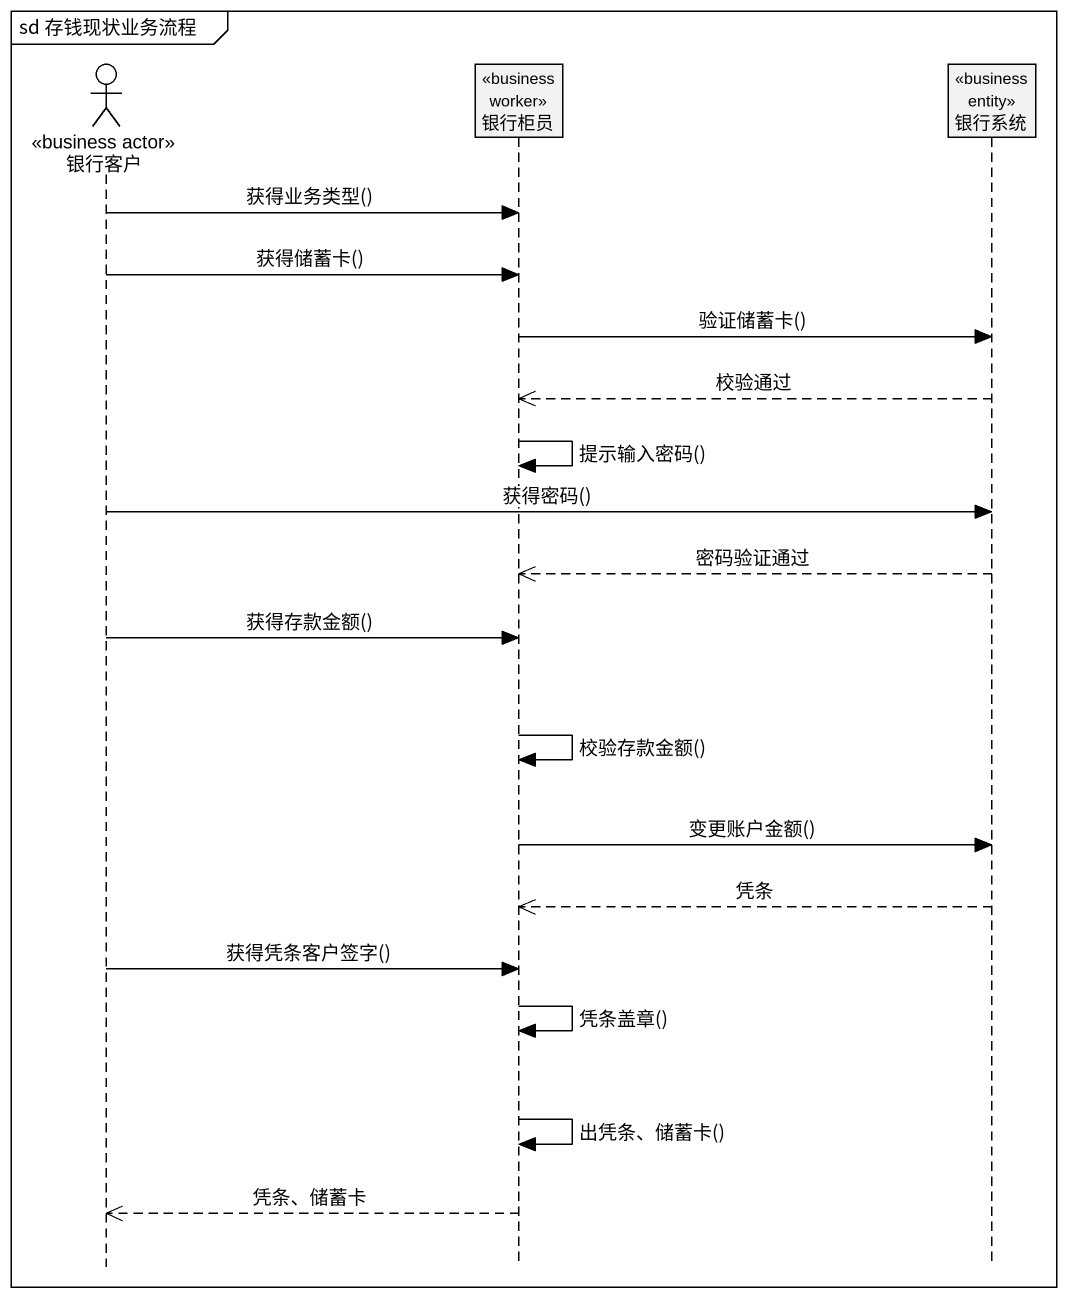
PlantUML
@startuml
mainframe sd 存钱现状业务流程
hide footbox
actor 银行客户 <<business actor>>
participant 银行柜员 <<business worker>>
participant 银行系统 <<business entity>>

银行客户 -> 银行柜员 : 获得业务类型()
银行客户 -> 银行柜员 : 获得储蓄卡()
银行柜员 -> 银行系统 : 验证储蓄卡()
银行系统 -->> 银行柜员 : 校验通过
银行柜员 -> 银行柜员 : 提示输入密码()
银行客户 -> 银行系统 : 获得密码()
银行系统 -->> 银行柜员 : 密码验证通过
银行客户 -> 银行柜员 : 获得存款金额()
银行柜员 -> 银行柜员 : 校验存款金额()
银行柜员 -> 银行系统 : 变更账户金额()
银行系统 -->> 银行柜员 : 凭条
银行客户 -> 银行柜员 : 获得凭条客户签字()
银行柜员 -> 银行柜员 : 凭条盖章()
银行柜员 -> 银行柜员 : 出凭条、储蓄卡()
银行柜员 -->> 银行客户 : 凭条、储蓄卡
@enduml
